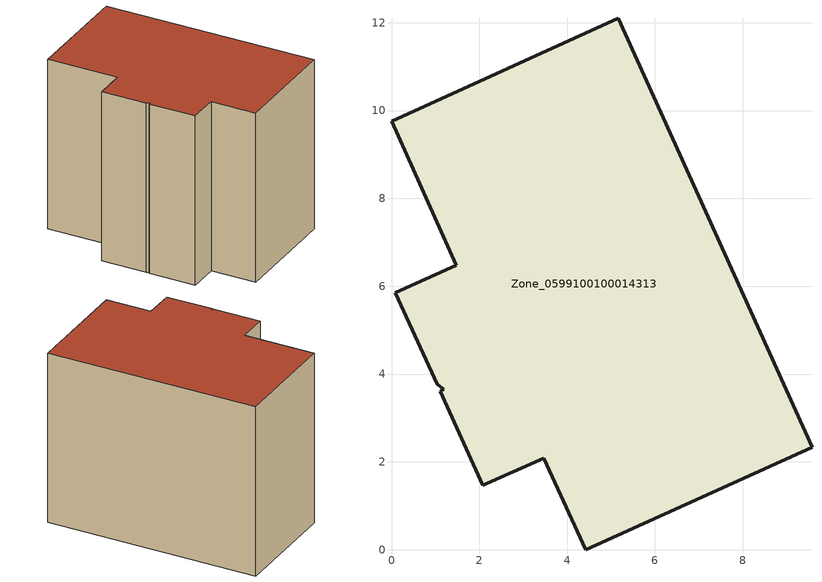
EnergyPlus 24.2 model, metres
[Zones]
Zone_0599100100014313
 floor ground (C_G): 1.2,3.65 1.04,3.77 0.09,5.85 1.48,6.48 0,9.76 5.16,12.1 9.58,2.33 4.42,0 3.47,2.08 2.08,1.47 1.11,3.61 z0
 wall outside (C_F): 1.11,3.61 2.08,1.47 3.47,2.08 4.42,0 9.58,2.33 5.16,12.1 0,9.76 1.48,6.48 0.09,5.85 1.04,3.77 1.2,3.65 1.11,3.61 z0:8.78
 roof outside (C_R): 1.2,3.65 1.11,3.61 2.08,1.47 3.47,2.08 4.42,0 9.58,2.33 5.16,12.1 0,9.76 1.48,6.48 0.09,5.85 1.04,3.77 z8.78
[BUILDING]
Pand.0599100100014313: North Axis=0; Terrain=City; Loads Convergence Tolerance Value=0.04; Temperature Convergence Tolerance Value=0.4; Solar Distribution=FullExterior; Maximum Number of Warmup Days=25; Minimum Number of Warmup Days=1
[Site:Location]
Rotterdam.The.Hague.AP_ZH_NLD Design_Conditions: Latitude=51.96; Longitude=4.45; Time Zone=1; Elevation=-4.5
[SITE:GROUNDTEMPERATURE:BUILDINGSURFACE]
18, 18, 18, 18, 18, 18, 18, 18, 18, 18, 18, 18
[MATERIAL] Thermal Absorptance=0.9; Solar Absorptance=0.7; Visible Absorptance=0.7
Name | Roughness | Thickness | Conductivity | Density | Specific Heat
G.TC.2015-2018 | MediumSmooth | 0.15 | 0.0428571 | 540 | 1210
F.TC.2015-2018 | Rough | 0.3 | 0.0666667 | 1920 | 840
R.TC.2015-2018 | MediumRough | 0.2 | 0.0333333 | 1500 | 1000
[CONSTRUCTION]
C_G: G.TC.2015-2018
C_F: F.TC.2015-2018
C_R: R.TC.2015-2018
[ZONE]
Zone_0599100100014313: Type=1; Multiplier=1; Ceiling Height=Autocalculate; Volume=Autocalculate; Floor Area=autocalculate; Part of Total Floor Area=Yes
[ZONEINFILTRATION:DESIGNFLOWRATE]
Infil_Zone_0599100100014313: Zone or ZoneList or Space or SpaceList=Zone_0599100100014313; Schedule=AlwaysOn; Design Flow Rate Calculation Method=Flow/Area; Flow Rate per Floor Area=0.0015; Constant Term Coefficient=1; Temperature Term Coefficient=0; Velocity Term Coefficient=0; Velocity Squared Term Coefficient=0
[HVACTEMPLATE:ZONE:IDEALLOADSAIRSYSTEM]
Zone_0599100100014313: Maximum Heating Supply Air Temperature=50; Minimum Cooling Supply Air Temperature=13; Maximum Heating Supply Air Humidity Ratio=0.0156; Minimum Cooling Supply Air Humidity Ratio=0.0077; Heating Limit=NoLimit; Cooling Limit=NoLimit; Dehumidification Control Type=ConstantSensibleHeatRatio; Cooling Sensible Heat Ratio=0.7; Dehumidification Setpoint=60; Humidification Control Type=None; Humidification Setpoint=30; Outdoor Air Method=None; Outdoor Air Flow Rate per Person=0.00944; Outdoor Air Flow Rate per Zone Floor Area=0; Outdoor Air Flow Rate per Zone=0; Demand Controlled Ventilation Type=None; Outdoor Air Economizer Type=NoEconomizer; Heat Recovery Type=None; Sensible Heat Recovery Effectiveness=0.7; Latent Heat Recovery Effectiveness=0.65
[ZONECONTROL:THERMOSTAT]
ThermostatControl_Zone_0599100100014313: Zone or ZoneList=Zone_0599100100014313; Control Type Schedule=DualSetpointControlType; Control 1=Thermostat_Zone_0599100100014313; Temperature Difference Between Cutout And Setpoint=0
[THERMOSTATSETPOINT:DUALSETPOINT]
Thermostat_Zone_0599100100014313: Heating Setpoint Temperature Schedule=HeatingSetpoint_Zone_0599100100014313; Cooling Setpoint Temperature Schedule=CoolingSetpoint_Zone_0599100100014313
[SCHEDULE:COMPACT]
HeatingSetpoint_Zone_0599100100014313: Through: 12/31, For: AllDays, Until: 24:00, 21
CoolingSetpoint_Zone_0599100100014313: Through: 12/31, For: AllDays, Until: 24:00, 24
DualSetpointControlType: Through: 12/31, For: AllDays, Until: 24:00, 4
AlwaysOn: Through: 12/31, For: AllDays, Until: 24:00, 1
